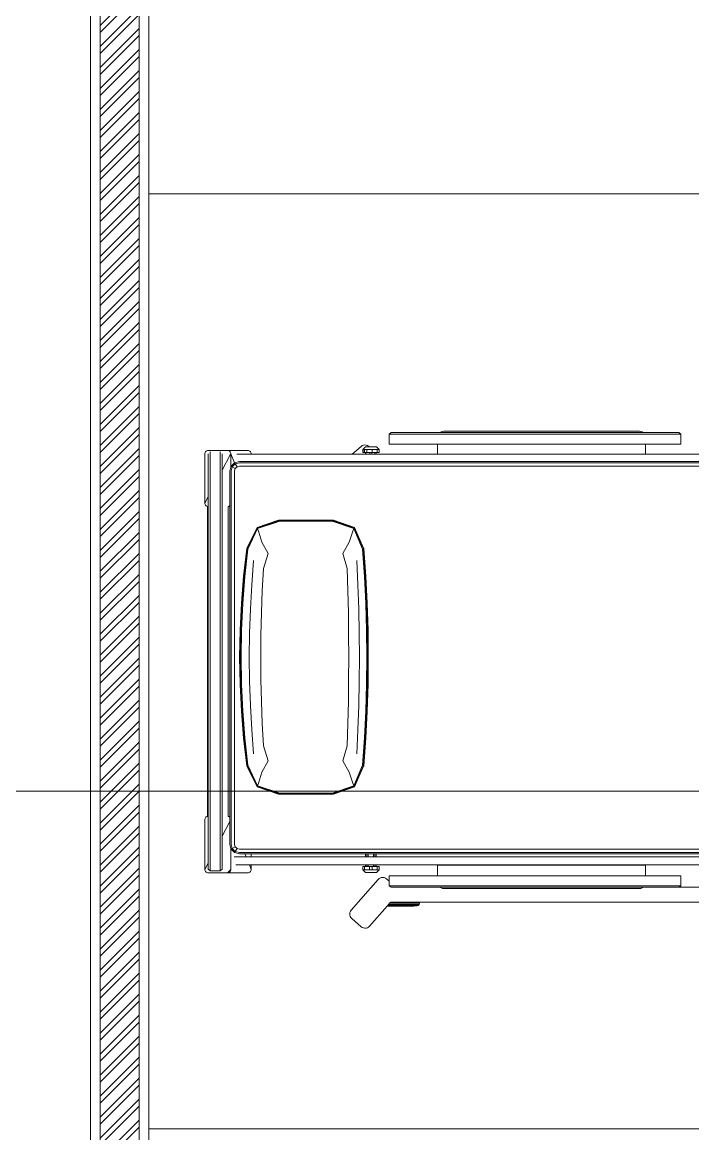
# Model space of a CAD drawing. Header units: millimetres. Extents: x -280308 to 6402717, y -14 to 2073074.
# Drawn here: x -34192 to -32473, y 553711 to 556564 of the extents above; entities that cross this region are included whole.
import ezdxf
from ezdxf.enums import TextEntityAlignment as Align

# ---------------------------------------------------------------- set-up
doc = ezdxf.new("R2010")
doc.units = ezdxf.units.MM
doc.linetypes.add('DASHED2', pattern=[0.375, 0.25, -0.125])
doc.layers.get('0').update_dxf_attribs({"lineweight": 0})
for name, color, linetype, lineweight in [('A-ALINE-3', 111, 'Continuous', 15), ('A-ALINE-6', 117, 'Continuous', 9), ('A-FURN-EQPM', 177, 'Continuous', 0), ('A-Z22-T-Anno_Text', 152, 'Continuous', 9)]:
    doc.layers.add(name, color=color, linetype=linetype, lineweight=lineweight)
doc.layers.add('A-FILL-1', color=7, linetype='Continuous', lineweight=0, true_color=0x454545)
doc.styles.add('TGF_A', font='arial.ttf')

# ---------------------------------------------------------------- blocks, each defined once
blk = doc.blocks.new('A$C834590f0')
at = {"ltscale": 0.25}
for radius, start, end in [(9350.4, 262.4048, 342.62601), (9450.4, 308.14117, 342.8156)]:
    blk.add_arc((-66998.6, -10741.1), radius, start, end, dxfattribs=at)
blk = doc.blocks.new('A$Cf856f872')
at = {"layer": 'A-FILL-1', "ltscale": 0.25}
h = blk.add_hatch(dxfattribs=at)
h.set_pattern_fill('ANSI32', color=256, scale=4, angle=180)
h.set_pattern_definition([(225, (-213064.377, -295407.39), (26.9407684, -26.9407684), []), (225, (-213082.338, -295407.39), (26.9407684, -26.9407684), [])])
h.paths.add_polyline_path([(12022.8, -21197), (12022.8, -1747), (12122.8, -1747), (12122.8, -21197)])
at = {"layer": 'A-ALINE-3', "linetype": 'Continuous'}
blk.add_lwpolyline([(12022.8, -21197), (12022.8, -1747), (12122.8, -1747), (12122.8, -21197)], close=True, dxfattribs=at)
at = {"layer": 'A-ALINE-6'}
blk.add_lwpolyline([(11997.8, -21197), (11997.8, -1747), (12147.8, -1747), (12147.8, -21197)], close=True, dxfattribs=at)
at = {"ltscale": 0.25}
blk.add_blockref('A$C834590f0', (70322.8, -713.8), dxfattribs=at)
blk = doc.blocks.new('A$C872eac23')
at = {"color": 0, "linetype": 'ByBlock', "lineweight": -2}
for p, q in [((-0.5429, -0.0018), (-0.5426, 0.0002)), ((-0.5426, 0.0002), (-0.542, 0.0021)), ((-0.542, 0.0021), (-0.5409, 0.0037)), ((-0.5409, 0.0037), (-0.5396, 0.0051)), ((-0.5396, 0.0051), (-0.5379, 0.0061)), ((-0.5379, 0.0061), (-0.536, 0.0068)), ((-0.536, 0.0068), (-0.534, 0.007)), ((-0.534, 0.007), (-0.4063, 0.007)), ((-0.534, 0.007), (-0.518, -0.0014)), ((-0.4063, 0.007), (-0.4046, 0.0069)), ((-0.4046, 0.0069), (-0.4029, 0.0063)), ((-0.4029, 0.0063), (-0.4014, 0.0055)), ((-0.4014, 0.0055), (-0.4001, 0.0045)), ((-0.4001, 0.0045), (-0.399, 0.0031)), ((-0.399, 0.0031), (-0.3982, 0.0017)), ((-0.3982, 0.0017), (-0.3977, 0)), ((-0.3977, 0), (0.3977, 0)), ((0.3977, 0), (0.3982, 0.0017)), ((0.3982, 0.0017), (0.399, 0.0032)), ((0.399, 0.0032), (0.4001, 0.0045)), ((0.4001, 0.0045), (0.4014, 0.0055)), ((0.4014, 0.0055), (0.4029, 0.0063)), ((0.4029, 0.0063), (0.4046, 0.0069)), ((0.4046, 0.0069), (0.4064, 0.007)), ((0.4064, 0.007), (0.5327, 0.007)), ((0.4064, 0.007), (0.4222, -0.0014)), ((0.5327, 0.007), (0.5348, 0.0068)), ((0.5348, 0.0068), (0.5366, 0.0061)), ((0.5366, 0.0061), (0.5383, 0.0051)), ((0.5383, 0.0051), (0.5396, 0.0037)), ((0.5396, 0.0037), (0.5407, 0.0021)), ((0.5407, 0.0021), (0.5413, 0.0002)), ((0.5413, 0.0002), (0.5416, -0.0018)), ((-0.5429, -0.0511), (-0.5429, -0.0018)), ((-0.5333, -0.0014), (-0.5378, -0.0071)), ((-0.5378, -0.0071), (-0.5378, -0.0321)), ((-0.5378, -0.0071), (0.5376, -0.0071)), ((-0.5333, -0.0014), (-0.518, -0.0014)), ((0.4222, -0.0014), (-0.518, -0.0014)), ((0.5331, -0.0014), (0.4222, -0.0014)), ((0.5416, -0.0018), (0.5416, -0.0511)), ((-0.5429, -0.1034), (-0.5429, -0.0511)), ((-0.5426, -0.0531), (-0.5429, -0.0511)), ((-0.534, -0.06), (-0.5429, -0.0511)), ((-0.542, -0.055), (-0.5426, -0.0531)), ((-0.5409, -0.0566), (-0.542, -0.055)), ((-0.5396, -0.058), (-0.5409, -0.0566)), ((-0.5333, -0.0378), (-0.5378, -0.0321)), ((-0.5378, -0.0321), (0.5376, -0.0321)), ((-0.5333, -0.0378), (-0.4486, -0.0378)), ((-0.4486, -0.0378), (-0.4109, -0.0575)), ((-0.4486, -0.0378), (0.4909, -0.0378)), ((-0.399, -0.0561), (-0.4001, -0.0574)), ((-0.3982, -0.0546), (-0.399, -0.0561)), ((-0.3977, -0.0529), (-0.3982, -0.0546)), ((-0.3977, -0.0575), (-0.3977, -0.0529)), ((0.3977, -0.0529), (-0.3977, -0.0529)), ((0.3982, -0.0546), (0.3977, -0.0529)), ((0.3977, -0.0529), (0.3977, -0.0575)), ((0.399, -0.0561), (0.3982, -0.0546)), ((0.4001, -0.0574), (0.399, -0.0561)), ((0.4909, -0.0378), (0.5317, -0.0594)), ((0.5331, -0.0378), (0.4909, -0.0378)), ((0.5396, -0.0566), (0.5383, -0.058)), ((0.5407, -0.055), (0.5396, -0.0566)), ((0.5413, -0.0531), (0.5407, -0.055)), ((0.5416, -0.0511), (0.5413, -0.0531)), ((0.5416, -0.1034), (0.5416, -0.0511)), ((-0.5379, -0.0591), (-0.5396, -0.058)), ((-0.536, -0.0597), (-0.5379, -0.0591)), ((-0.534, -0.06), (-0.536, -0.0597)), ((-0.479, -0.06), (-0.534, -0.06)), ((-0.5224, -0.0729), (-0.5224, -0.1075)), ((-0.5019, -0.0991), (-0.5019, -0.0687)), ((-0.4909, -0.0696), (-0.4941, -0.0817)), ((-0.4941, -0.0817), (-0.4941, -0.0959)), ((-0.4821, -0.0608), (-0.4909, -0.0696)), ((-0.4909, -0.0696), (-0.4881, -0.0712)), ((-0.4881, -0.0712), (-0.4909, -0.0817)), ((-0.4909, -2.1111), (-0.4909, -0.0817)), ((-0.4805, -0.0636), (-0.4881, -0.0712)), ((-0.4881, -0.0712), (-0.4805, -0.0757)), ((-0.479, -0.06), (-0.4821, -0.0608)), ((-0.4821, -0.0608), (-0.4805, -0.0636)), ((-0.4805, -0.0757), (-0.4821, -0.0817)), ((-0.4821, -2.1111), (-0.4821, -0.0817)), ((-0.47, -0.0608), (-0.4805, -0.0636)), ((-0.4805, -0.0636), (-0.476, -0.0712)), ((-0.476, -0.0712), (-0.4805, -0.0757)), ((-0.47, -0.0575), (-0.479, -0.06)), ((-0.47, -0.0696), (-0.476, -0.0712)), ((-0.4109, -0.0575), (-0.47, -0.0575)), ((-0.47, -0.0608), (0.4892, -0.0608)), ((-0.47, -0.0696), (0.4892, -0.0696)), ((-0.4003, -0.0575), (-0.4109, -0.0575)), ((-0.4001, -0.0574), (-0.4003, -0.0575)), ((-0.4003, -0.0575), (-0.3977, -0.0575)), ((-0.3977, -0.0575), (0.3977, -0.0575)), ((-0.0584, -0.0835), (-0.1276, -0.0868)), ((-0.127, -0.0881), (-0.0581, -0.0849)), ((-0.0584, -0.0835), (0.0109, -0.0824)), ((-0.0581, -0.0849), (0.0109, -0.0838)), ((0.0801, -0.0835), (0.0109, -0.0824)), ((0.0109, -0.0838), (0.0798, -0.0849)), ((0.0798, -0.0849), (0.1487, -0.0881)), ((0.0801, -0.0835), (0.1493, -0.0868)), ((0.4003, -0.0575), (0.3977, -0.0575)), ((0.4003, -0.0575), (0.4001, -0.0574)), ((0.4892, -0.0575), (0.4003, -0.0575)), ((0.4982, -0.06), (0.4892, -0.0575)), ((0.4996, -0.0636), (0.4892, -0.0608)), ((0.4952, -0.0712), (0.4892, -0.0696)), ((0.4996, -0.0636), (0.4952, -0.0712)), ((0.4996, -0.0757), (0.4952, -0.0712)), ((0.5327, -0.06), (0.4982, -0.06)), ((0.5013, -0.0608), (0.4982, -0.06)), ((0.5013, -0.0608), (0.4996, -0.0636)), ((0.5073, -0.0712), (0.4996, -0.0636)), ((0.5073, -0.0712), (0.4996, -0.0757)), ((0.5013, -0.0817), (0.4996, -0.0757)), ((0.5099, -0.0694), (0.5013, -0.0608)), ((0.5013, -0.0817), (0.5013, -1.3546)), ((0.5101, -0.0696), (0.5073, -0.0712)), ((0.5101, -0.0817), (0.5073, -0.0712)), ((0.5099, -0.0694), (0.5327, -0.06)), ((0.5101, -0.0696), (0.5099, -0.0694)), ((0.5133, -0.0817), (0.5101, -0.0696)), ((0.5101, -0.0817), (0.5101, -1.3546)), ((0.5133, -0.0817), (0.5133, -1.3546)), ((0.5317, -0.0595), (0.5317, -0.0594)), ((0.5317, -0.0594), (0.5327, -0.06)), ((0.5317, -0.1122), (0.5317, -0.0752)), ((0.5348, -0.0597), (0.5327, -0.06)), ((0.5366, -0.0591), (0.5348, -0.0597)), ((0.5383, -0.058), (0.5366, -0.0591)), ((-0.5429, -0.1034), (-0.5426, -0.1054)), ((-0.5426, -0.1054), (-0.542, -0.1072)), ((-0.542, -0.1072), (-0.5409, -0.1089)), ((-0.5409, -0.1089), (-0.5396, -0.1103)), ((-0.5396, -0.1103), (-0.5379, -0.1113)), ((-0.5379, -0.1113), (-0.536, -0.112)), ((-0.536, -0.112), (-0.534, -0.1122)), ((-0.534, -0.1122), (-0.5224, -0.1075)), ((-0.534, -0.1122), (-0.5224, -0.1122)), ((-0.5224, -0.1075), (-0.5224, -0.1122)), ((-0.5224, -0.1122), (-0.5224, -0.4056)), ((-0.5019, -0.0991), (-0.4941, -0.0959)), ((-0.5019, -0.1122), (-0.5019, -0.0991)), ((-0.5019, -0.1122), (-0.4941, -0.1122)), ((-0.5019, -0.4056), (-0.5019, -0.1122)), ((-0.4941, -0.0959), (-0.4941, -0.1122)), ((-0.4941, -0.4056), (-0.4941, -0.1122)), ((-0.2688, -0.1013), (-0.3218, -0.127)), ((-0.3205, -0.1274), (-0.2669, -0.1017)), ((-0.266, -0.1035), (-0.3191, -0.1286)), ((-0.2688, -0.1013), (-0.2681, -0.1009)), ((-0.1973, -0.0925), (-0.2681, -0.1009)), ((-0.2669, -0.1017), (-0.1965, -0.0936)), ((-0.196, -0.096), (-0.266, -0.1035)), ((-0.1752, -0.1134), (-0.2375, -0.1183)), ((-0.1973, -0.0925), (-0.1276, -0.0868)), ((-0.1965, -0.0936), (-0.127, -0.0881)), ((-0.1268, -0.0907), (-0.196, -0.096)), ((-0.1752, -0.1134), (-0.1131, -0.1099)), ((-0.058, -0.0875), (-0.1268, -0.0907)), ((-0.0511, -0.1078), (-0.1131, -0.1099)), ((0.0109, -0.0865), (-0.058, -0.0875)), ((-0.0511, -0.1078), (0.0109, -0.1071)), ((0.0797, -0.0875), (0.0109, -0.0865)), ((0.0729, -0.1078), (0.0109, -0.1071)), ((0.0729, -0.1078), (0.1348, -0.1099)), ((0.1485, -0.0907), (0.0797, -0.0875)), ((0.1969, -0.1134), (0.1348, -0.1099)), ((0.2178, -0.096), (0.1485, -0.0907)), ((0.1487, -0.0881), (0.2182, -0.0936)), ((0.2191, -0.0925), (0.1493, -0.0868)), ((0.1969, -0.1134), (0.2592, -0.1183)), ((0.2878, -0.1035), (0.2178, -0.096)), ((0.2182, -0.0936), (0.2887, -0.1017)), ((0.2191, -0.0925), (0.2898, -0.1009)), ((0.3408, -0.1286), (0.2878, -0.1035)), ((0.2887, -0.1017), (0.3422, -0.1274)), ((0.2906, -0.1013), (0.2898, -0.1009)), ((0.2906, -0.1013), (0.3435, -0.127)), ((0.5317, -0.1122), (0.5327, -0.1122)), ((0.5317, -0.371), (0.5317, -0.1122)), ((0.5327, -0.1122), (0.5348, -0.112)), ((0.5348, -0.112), (0.5366, -0.1113)), ((0.5366, -0.1113), (0.5383, -0.1103)), ((0.5383, -0.1103), (0.5396, -0.1089)), ((0.5396, -0.1089), (0.5407, -0.1072)), ((0.5407, -0.1072), (0.5413, -0.1054)), ((0.5413, -0.1054), (0.5416, -0.1034)), ((-0.3223, -0.1273), (-0.3405, -0.1824)), ((-0.3218, -0.127), (-0.3404, -0.1823)), ((-0.3392, -0.1825), (-0.3205, -0.1274)), ((-0.3191, -0.1286), (-0.3374, -0.1831)), ((-0.3218, -0.127), (-0.3223, -0.1273)), ((-0.3205, -0.1274), (-0.3218, -0.127)), ((-0.3096, -0.1319), (-0.3191, -0.1286)), ((-0.2843, -0.1394), (-0.3096, -0.1319)), ((-0.2551, -0.1558), (-0.2843, -0.1394)), ((-0.1597, -0.1406), (-0.2166, -0.1437)), ((-0.1028, -0.1384), (-0.1597, -0.1406)), ((-0.046, -0.137), (-0.1028, -0.1384)), ((0.0109, -0.1366), (-0.046, -0.137)), ((0.0677, -0.137), (0.0109, -0.1366)), ((0.1246, -0.1384), (0.0677, -0.137)), ((0.1814, -0.1406), (0.1246, -0.1384)), ((0.2384, -0.1437), (0.1814, -0.1406)), ((0.306, -0.1394), (0.2768, -0.1558)), ((0.3314, -0.1319), (0.306, -0.1394)), ((0.3314, -0.1319), (0.3408, -0.1286)), ((0.3591, -0.1831), (0.3408, -0.1286)), ((0.3435, -0.127), (0.3422, -0.1274)), ((0.3422, -0.1274), (0.3609, -0.1825)), ((0.344, -0.1273), (0.3435, -0.127)), ((0.3435, -0.127), (0.3621, -0.1823)), ((0.3623, -0.1824), (0.344, -0.1273)), ((-0.2166, -0.1437), (-0.2551, -0.1558)), ((0.2768, -0.1558), (0.2384, -0.1437)), ((-0.3408, -0.246), (-0.3404, -0.1823)), ((-0.3405, -0.1824), (-0.3408, -0.246)), ((-0.3398, -0.2526), (-0.3392, -0.1825)), ((-0.3374, -0.1831), (-0.3379, -0.2526)), ((0.3596, -0.2526), (0.3591, -0.1831)), ((0.3609, -0.1825), (0.3615, -0.2526)), ((0.3626, -0.246), (0.3621, -0.1823)), ((0.3626, -0.246), (0.3623, -0.1824)), ((-0.3409, -0.2526), (-0.3408, -0.246)), ((-0.3409, -0.2526), (-0.3408, -0.2592)), ((-0.3392, -0.3227), (-0.3398, -0.2526)), ((-0.3379, -0.2526), (-0.3374, -0.3221)), ((0.3591, -0.3221), (0.3596, -0.2526)), ((0.3615, -0.2526), (0.3609, -0.3227)), ((0.3626, -0.2526), (0.3626, -0.246)), ((0.3626, -0.2526), (0.3626, -0.2592)), ((-0.3408, -0.2592), (-0.3405, -0.3228)), ((-0.3408, -0.2592), (-0.3404, -0.3229)), ((0.3626, -0.2592), (0.3621, -0.3229)), ((0.3623, -0.3228), (0.3626, -0.2592)), ((-0.3405, -0.3228), (-0.3223, -0.377)), ((-0.3218, -0.3773), (-0.3404, -0.3229)), ((-0.3205, -0.3769), (-0.3392, -0.3227)), ((-0.3374, -0.3221), (-0.3191, -0.3756)), ((0.3408, -0.3756), (0.3591, -0.3221)), ((0.3609, -0.3227), (0.3422, -0.3769)), ((0.3435, -0.3773), (0.3621, -0.3229)), ((0.344, -0.377), (0.3623, -0.3228)), ((-0.681, -0.3941), (-0.6601, -0.3701)), ((-0.6601, -0.3701), (-0.6575, -0.3677)), ((-0.6575, -0.3677), (-0.6545, -0.3661)), ((-0.6545, -0.3661), (-0.6512, -0.3651)), ((-0.6512, -0.3651), (-0.6479, -0.3649)), ((-0.6479, -0.3649), (-0.6445, -0.3654)), ((-0.6445, -0.3654), (-0.6414, -0.3667)), ((-0.6414, -0.3667), (-0.6384, -0.3687)), ((-0.6384, -0.3687), (-0.5819, -0.4181)), ((-0.3096, -0.3719), (-0.2843, -0.3637)), ((-0.2843, -0.3637), (-0.2551, -0.3469)), ((-0.2166, -0.3578), (-0.2551, -0.3469)), ((-0.1597, -0.3597), (-0.2166, -0.3578)), ((-0.1028, -0.3612), (-0.1597, -0.3597)), ((-0.046, -0.362), (-0.1028, -0.3612)), ((0.0109, -0.3623), (-0.046, -0.362)), ((0.0677, -0.362), (0.0109, -0.3623)), ((0.1246, -0.3612), (0.0677, -0.362)), ((0.1814, -0.3597), (0.1246, -0.3612)), ((0.2384, -0.3578), (0.1814, -0.3597)), ((0.2768, -0.3469), (0.2384, -0.3578)), ((0.2768, -0.3469), (0.306, -0.3637)), ((0.306, -0.3637), (0.3314, -0.3719)), ((-0.6843, -0.4002), (-0.683, -0.397)), ((-0.683, -0.397), (-0.681, -0.3941)), ((-0.5348, -0.3981), (-0.5416, -0.405)), ((-0.5267, -0.3981), (-0.5348, -0.3981)), ((-0.5348, -0.3981), (-0.5348, -0.403)), ((-0.5267, -0.3981), (-0.5267, -0.403)), ((-0.3223, -0.377), (-0.3218, -0.3773)), ((-0.3218, -0.3773), (-0.3205, -0.3769)), ((-0.2688, -0.4001), (-0.3218, -0.3773)), ((-0.2669, -0.3997), (-0.3205, -0.3769)), ((-0.3096, -0.3719), (-0.3191, -0.3756)), ((-0.3191, -0.3756), (-0.266, -0.3979)), ((-0.266, -0.3979), (-0.196, -0.4027)), ((-0.1752, -0.3857), (-0.2375, -0.3827)), ((-0.1752, -0.3857), (-0.1131, -0.388)), ((-0.0511, -0.3893), (-0.1131, -0.388)), ((-0.0511, -0.3893), (0.0109, -0.3898)), ((0.0729, -0.3893), (0.0109, -0.3898)), ((0.0729, -0.3893), (0.1348, -0.388)), ((0.1969, -0.3857), (0.1348, -0.388)), ((0.1969, -0.3857), (0.2592, -0.3827)), ((0.2178, -0.4027), (0.2878, -0.3979)), ((0.2878, -0.3979), (0.3408, -0.3756)), ((0.3422, -0.3769), (0.2887, -0.3997)), ((0.2906, -0.4001), (0.3435, -0.3773)), ((0.3314, -0.3719), (0.3408, -0.3756)), ((0.3422, -0.3769), (0.3435, -0.3773)), ((0.3435, -0.3773), (0.344, -0.377)), ((0.5317, -0.371), (0.5519, -0.3941)), ((0.5317, -0.4056), (0.5317, -0.371)), ((0.5363, -0.3993), (0.5363, -0.3981)), ((0.5444, -0.3981), (0.5363, -0.3981)), ((0.5363, -0.403), (0.5363, -0.3993)), ((0.5363, -0.3993), (0.5444, -0.3993)), ((0.5444, -0.3993), (0.5444, -0.3981)), ((0.5511, -0.405), (0.5444, -0.3981)), ((0.5444, -0.403), (0.5444, -0.3993)), ((0.5519, -0.3941), (0.5539, -0.397)), ((0.5539, -0.397), (0.5551, -0.4002)), ((-0.6848, -0.4035), (-0.6843, -0.4002)), ((-0.6846, -0.4069), (-0.6848, -0.4035)), ((-0.6836, -0.4101), (-0.6846, -0.4069)), ((-0.6819, -0.4131), (-0.6836, -0.4101)), ((-0.6796, -0.4157), (-0.6819, -0.4131)), ((-0.6281, -0.4607), (-0.6796, -0.4157)), ((-0.5819, -0.4181), (-0.5817, -0.4182)), ((-0.5819, -0.4181), (-0.5817, -0.4183)), ((-0.5817, -0.4183), (-0.5817, -0.4182)), ((-0.5817, -0.4182), (-0.5811, -0.4188)), ((-0.5817, -0.4183), (-0.5811, -0.4188)), ((-0.5811, -0.4188), (-0.5596, -0.4376)), ((-0.5416, -0.405), (-0.5416, -0.4332)), ((-0.5267, -0.403), (-0.5348, -0.403)), ((-0.5348, -0.4154), (-0.5348, -0.403)), ((-0.5267, -0.4154), (-0.5348, -0.4154)), ((-0.5348, -0.4154), (-0.5348, -0.4227)), ((-0.5267, -0.4227), (-0.5348, -0.4227)), ((-0.5348, -0.4352), (-0.5348, -0.4227)), ((-0.5267, -0.4056), (-0.5267, -0.403)), ((-0.5224, -0.4056), (-0.5267, -0.4056)), ((-0.5267, -0.4056), (-0.5267, -0.4087)), ((-0.5224, -0.4087), (-0.5267, -0.4087)), ((-0.5267, -0.4087), (-0.5267, -0.4123)), ((-0.5224, -0.4123), (-0.5267, -0.4123)), ((-0.5267, -0.4123), (-0.5267, -0.4154)), ((-0.5267, -0.4154), (-0.5267, -0.4227)), ((-0.5267, -0.4227), (-0.5267, -0.4258)), ((-0.5224, -0.4258), (-0.5267, -0.4258)), ((-0.5267, -0.4258), (-0.5267, -0.4294)), ((-0.5224, -0.4056), (-0.5224, -0.4087)), ((-0.5224, -0.4087), (-0.5224, -0.4123)), ((-0.5224, -0.4123), (-0.5224, -0.4258)), ((-0.5224, -0.4258), (-0.5224, -0.4294)), ((-0.4941, -0.4056), (-0.5019, -0.4056)), ((-0.5019, -0.4087), (-0.5019, -0.4056)), ((-0.4941, -0.4087), (-0.5019, -0.4087)), ((-0.5019, -0.4123), (-0.5019, -0.4087)), ((-0.4941, -0.4123), (-0.5019, -0.4123)), ((-0.5019, -0.4258), (-0.5019, -0.4123)), ((-0.4941, -0.4258), (-0.5019, -0.4258)), ((-0.5019, -0.4294), (-0.5019, -0.4258)), ((-0.4941, -0.4056), (-0.4941, -0.4087)), ((-0.4941, -0.4087), (-0.4941, -0.4123)), ((-0.4941, -0.4123), (-0.4941, -0.4258)), ((-0.4941, -0.4258), (-0.4941, -0.4294)), ((-0.2681, -0.4005), (-0.2688, -0.4001)), ((-0.1973, -0.406), (-0.2681, -0.4005)), ((-0.1965, -0.4049), (-0.2669, -0.3997)), ((-0.1973, -0.406), (-0.1276, -0.4096)), ((-0.127, -0.4085), (-0.1965, -0.4049)), ((-0.196, -0.4027), (-0.1268, -0.4061)), ((-0.0584, -0.4117), (-0.1276, -0.4096)), ((-0.0581, -0.4105), (-0.127, -0.4085)), ((-0.1268, -0.4061), (-0.058, -0.4081)), ((-0.0584, -0.4117), (0.0109, -0.4124)), ((0.0109, -0.4112), (-0.0581, -0.4105)), ((-0.058, -0.4081), (0.0109, -0.4088)), ((0.0109, -0.4088), (0.0797, -0.4081)), ((0.0798, -0.4105), (0.0109, -0.4112)), ((0.0801, -0.4117), (0.0109, -0.4124)), ((0.0797, -0.4081), (0.1485, -0.4061)), ((0.1487, -0.4085), (0.0798, -0.4105)), ((0.0801, -0.4117), (0.1493, -0.4096)), ((0.1485, -0.4061), (0.2178, -0.4027)), ((0.2182, -0.4049), (0.1487, -0.4085)), ((0.2191, -0.406), (0.1493, -0.4096)), ((0.2887, -0.3997), (0.2182, -0.4049)), ((0.2191, -0.406), (0.2898, -0.4005)), ((0.2898, -0.4005), (0.2906, -0.4001)), ((0.5363, -0.4056), (0.5317, -0.4056)), ((0.5317, -0.4064), (0.5317, -0.4056)), ((0.5317, -0.4064), (0.5363, -0.4064)), ((0.5317, -0.4167), (0.5317, -0.4064)), ((0.5317, -0.4167), (0.5363, -0.4167)), ((0.5317, -0.4214), (0.5317, -0.4167)), ((0.5317, -0.4214), (0.5363, -0.4214)), ((0.5317, -0.4294), (0.5317, -0.4214)), ((0.5363, -0.403), (0.5363, -0.4056)), ((0.5363, -0.403), (0.5444, -0.403)), ((0.5363, -0.4064), (0.5363, -0.4056)), ((0.5363, -0.4086), (0.5363, -0.4064)), ((0.5363, -0.4086), (0.5444, -0.4086)), ((0.5363, -0.4086), (0.5363, -0.4167)), ((0.5363, -0.4214), (0.5363, -0.4167)), ((0.5363, -0.4227), (0.5363, -0.4214)), ((0.5363, -0.4227), (0.5444, -0.4227)), ((0.5363, -0.4294), (0.5363, -0.4227)), ((0.5444, -0.4086), (0.5444, -0.403)), ((0.5444, -0.4086), (0.5444, -0.4227)), ((0.5444, -0.4227), (0.5444, -0.4352)), ((0.5511, -0.4149), (0.5511, -0.405)), ((0.5528, -0.4131), (0.5511, -0.4149)), ((0.5511, -0.4332), (0.5511, -0.4149)), ((0.5545, -0.4101), (0.5528, -0.4131)), ((0.5554, -0.4069), (0.5545, -0.4101)), ((0.5551, -0.4002), (0.5556, -0.4035)), ((0.5556, -0.4035), (0.5554, -0.4069)), ((-0.5596, -0.4376), (-0.5572, -0.4403)), ((-0.5561, -0.4564), (-0.5581, -0.4593)), ((-0.5572, -0.4403), (-0.5555, -0.4433)), ((-0.5549, -0.4532), (-0.5561, -0.4564)), ((-0.5555, -0.4433), (-0.5546, -0.4465)), ((-0.5544, -0.4498), (-0.5549, -0.4532)), ((-0.5546, -0.4465), (-0.5544, -0.4498)), ((-0.5348, -0.4401), (-0.5416, -0.4332)), ((-0.5267, -0.4352), (-0.5348, -0.4352)), ((-0.5348, -0.4401), (-0.5348, -0.4352)), ((-0.5267, -0.4401), (-0.5348, -0.4401)), ((-0.5224, -0.4294), (-0.5267, -0.4294)), ((-0.5267, -0.4326), (-0.5267, -0.4294)), ((-0.5224, -0.4326), (-0.5267, -0.4326)), ((-0.5267, -0.4352), (-0.5267, -0.4326)), ((-0.5267, -0.4352), (-0.5267, -0.4401)), ((-0.5224, -0.4294), (-0.5224, -0.4326)), ((-0.5224, -0.4326), (-0.5224, -1.7081)), ((-0.4941, -0.4294), (-0.5019, -0.4294)), ((-0.5019, -0.4326), (-0.5019, -0.4294)), ((-0.4941, -0.4326), (-0.5019, -0.4326)), ((-0.5019, -0.4326), (-0.5019, -1.7083)), ((-0.4941, -0.4294), (-0.4941, -0.4326)), ((-0.4941, -0.4326), (-0.4941, -1.7084)), ((0.5317, -0.4294), (0.5363, -0.4294)), ((0.5317, -0.4326), (0.5317, -0.4294)), ((0.5317, -0.4326), (0.5363, -0.4326)), ((0.5317, -0.4326), (0.5317, -0.5902)), ((0.5363, -0.4294), (0.5363, -0.4326)), ((0.5363, -0.4326), (0.5363, -0.4352)), ((0.5363, -0.4352), (0.5444, -0.4352)), ((0.5363, -0.4352), (0.5363, -0.4401)), ((0.5363, -0.4401), (0.5444, -0.4401)), ((0.5444, -0.4401), (0.5511, -0.4332)), ((0.5444, -0.4352), (0.5444, -0.4401)), ((-0.6272, -0.4615), (-0.6281, -0.4607)), ((-0.6281, -0.4607), (-0.6281, -0.5289)), ((-0.6264, -0.4622), (-0.6272, -0.4615)), ((-0.6272, -0.5292), (-0.6272, -0.4615)), ((-0.624, -0.4643), (-0.6264, -0.4622)), ((-0.6264, -0.4622), (-0.6264, -0.5406)), ((-0.6208, -0.4671), (-0.624, -0.4643)), ((-0.624, -0.4643), (-0.624, -0.543)), ((-0.6176, -0.4699), (-0.6208, -0.4671)), ((-0.6208, -0.4671), (-0.6208, -0.5438)), ((-0.6176, -0.4699), (-0.6176, -0.543)), ((-0.5757, -0.4657), (-0.5798, -0.471)), ((-0.5798, -0.5962), (-0.5798, -0.471)), ((-0.5637, -0.4657), (-0.5757, -0.4657)), ((-0.5757, -1.2141), (-0.5757, -0.4657)), ((-0.5581, -0.4593), (-0.5637, -0.4657)), ((-0.5502, -0.4657), (-0.5637, -0.4657)), ((-0.5502, -0.5902), (-0.5502, -0.4657)), ((0.5834, -0.4657), (0.5579, -0.4657)), ((0.5579, -0.5902), (0.5579, -0.4657)), ((0.5875, -0.471), (0.5834, -0.4657)), ((0.5834, -1.2141), (0.5834, -0.4657)), ((0.5875, -0.471), (0.5875, -0.5962)), ((-0.6281, -0.5289), (-0.6272, -0.5292)), ((-0.6272, -0.5374), (-0.6272, -0.5292)), ((-0.6272, -0.5374), (-0.6264, -0.5406)), ((-0.6264, -0.5406), (-0.624, -0.543)), ((-0.624, -0.543), (-0.6208, -0.5438)), ((-0.6208, -0.5438), (-0.6176, -0.543)), ((-0.6176, -0.543), (-0.6176, -1.6843)), ((-0.5816, -0.5991), (-0.5828, -0.6024)), ((-0.5798, -0.5962), (-0.5816, -0.5991)), ((-0.5798, -1.1173), (-0.5798, -0.5962)), ((-0.5231, -0.5902), (-0.5502, -0.5902)), ((-0.5502, -1.1233), (-0.5502, -0.5902)), ((-0.5231, -1.1233), (-0.5231, -0.5902)), ((0.5317, -0.5902), (0.5579, -0.5902)), ((0.5317, -1.1233), (0.5317, -0.5902)), ((0.5579, -0.5902), (0.5579, -1.1233)), ((0.5875, -0.5962), (0.5893, -0.5991)), ((0.5875, -0.5962), (0.5875, -1.1173)), ((0.5893, -0.5991), (0.5905, -0.6024)), ((-0.5828, -0.6024), (-0.5832, -0.6061)), ((-0.5832, -0.6061), (-0.5832, -1.1074)), ((0.5905, -0.6024), (0.5909, -0.6061)), ((0.5909, -0.6061), (0.5909, -1.1074)), ((-0.5832, -1.1074), (-0.5828, -1.1111)), ((-0.5828, -1.1111), (-0.5816, -1.1144)), ((0.5905, -1.1111), (0.5893, -1.1144)), ((0.5909, -1.1074), (0.5905, -1.1111)), ((-0.5816, -1.1144), (-0.5798, -1.1173)), ((-0.5798, -1.1173), (-0.5798, -1.2088)), ((-0.5502, -1.1233), (-0.5231, -1.1233)), ((-0.5502, -1.2141), (-0.5502, -1.1233)), ((0.5579, -1.1233), (0.5317, -1.1233)), ((0.5317, -1.3546), (0.5317, -1.1233)), ((0.5579, -1.2141), (0.5579, -1.1233)), ((0.5893, -1.1144), (0.5875, -1.1173)), ((0.5875, -1.1173), (0.5875, -1.2088)), ((-0.5795, -1.2092), (-0.5798, -1.2088)), ((-0.5795, -1.2092), (-0.5795, -1.6803)), ((-0.5757, -1.2141), (-0.5795, -1.2092)), ((-0.5757, -1.2141), (-0.5502, -1.2141)), ((0.5579, -1.2141), (0.5834, -1.2141)), ((0.5875, -1.2088), (0.5834, -1.2141))]:
    blk.add_line(p, q, dxfattribs=at)
blk = doc.blocks.new('A$C3304e30a')
at = {"color": 0, "linetype": 'DASHED2', "lineweight": -2, "ltscale": 6}
for points in [[(0, -16825), (4000, -16825), (4000, -14425), (0, -14425)], [(0, -19225), (4000, -19225), (4000, -16825), (0, -16825)]]:
    blk.add_lwpolyline(points, close=True, dxfattribs=at)
at = {"color": 0, "linetype": 'ByBlock', "lineweight": -2, "xscale": 1000.000000000017, "yscale": 1000.000000000017, "zscale": 1000.000000000017, "rotation": 90}
blk.add_blockref('A$C872eac23', (150, -18025), dxfattribs=at)
blk = doc.blocks.new('*U540')
at = {"lineweight": -2}
blk.add_lwpolyline([(0.23438, 0), (7.63166, 0)], dxfattribs=at)
at = {"color": 7, "lineweight": -2, "style": 'TGF_A', "flags": 8}
for tag, height, p in [('NOTE1', 0.0625, (0, 0.3375)), ('DET', 0.09375, (0, 0.09612)), ('SHT', 0.075, (0, -0.10211)), ('NOTE2', 0.0625, (0, -0.39942))]:
    blk.add_attdef(tag, text='', height=height, dxfattribs=at).set_placement(p, align=Align.MIDDLE)
blk = doc.blocks.new('A$Cba193409')
at = {"layer": 'A-Z22-T-Anno_Text', "color": 7, "xscale": 4266.666666600002, "yscale": 4266.666666600002, "zscale": 4266.666666600002}
blk.add_blockref('*U540', (-74879.7, -18683), dxfattribs=at)
blk = doc.blocks.new('4')
at = {"ltscale": 0.25}
blk.add_blockref('A$Cf856f872', (-46014.9, 574695.2), dxfattribs=at)
at = {"layer": 'A-FURN-EQPM', "color": 0, "linetype": 'ByBlock', "lineweight": -2, "ltscale": 0.25}
blk.add_blockref('A$Cba193409', (22557.9, 573273.3), dxfattribs=at)
at = {"layer": 'A-FURN-EQPM', "ltscale": 0.25}
blk.add_blockref('A$C3304e30a', (-33867.1, 572948.3), dxfattribs=at)

msp = doc.modelspace()

# ---------------------------------------------------------------- block references
msp.add_blockref('4', (0, 0))

doc.saveas('drawing.dxf')
